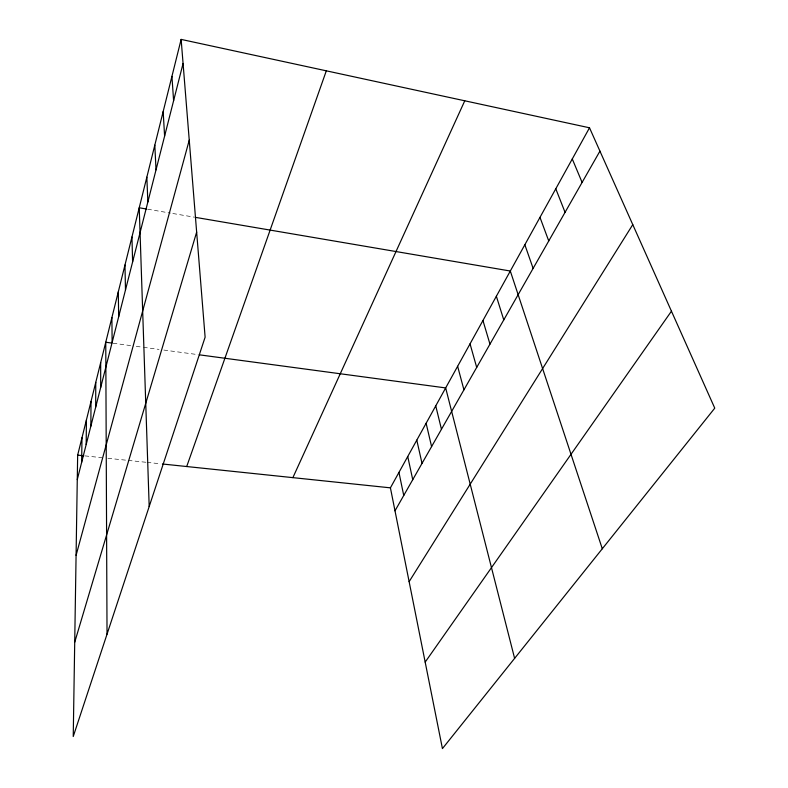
<?xml version="1.0" encoding="UTF-8"?>
<svg xmlns="http://www.w3.org/2000/svg" width="788" height="788" viewBox="0 0 788 788"><rect width="100%" height="100%" fill="white"/><g stroke="black" fill="none" stroke-linecap="round" stroke-linejoin="round"><path stroke-width="0.59" stroke-dasharray="3.94 2.96" d="M84.927 455.888L101.869 457.661M107.887 458.291L126.986 460.281M128.178 460.409L145.898 462.26M147.07 462.389L160.013 463.738M113.078 343.233L133.802 346.011M136.245 346.346L142.244 347.153M143.446 347.311L159.058 349.409M163.855 350.049L198.231 354.669M147.622 209.204L170.405 213.095M172.808 213.499L194.025 217.114"/><path stroke-width="1.18" d="M95.683 407.16L95.762 382.387M90.856 426.17L91.014 401.466M86.178 444.56L86.424 419.935M81.657 462.349L81.972 437.813M181.132 39.4L77.657 455.129L73.235 736.514L205.116 337.185L181.132 39.4L589.513 127.794L714.765 408.154L442.432 748.6L390.415 487.841L589.513 127.794M77.273 479.567L183.072 63.473M76.081 555.353L189.248 140.166M74.722 642.2L196.655 232.096M186.707 466.535L326.321 70.822M292.88 477.636L464.772 100.795M394.995 510.821L599.934 151.119M409.13 581.652L632.774 224.629M425.175 662.107L671.445 311.201M77.657 455.129L83.715 455.76M162.436 463.994L390.415 487.841M111.857 343.066L105.759 342.248L107.03 634.182M199.443 354.836L445.663 387.923L514.613 658.364M146.42 209.007L139.23 207.776L149.188 506.536M195.197 217.321L510.309 271.023L602.288 548.753M572.275 158.959L582.105 182.412M555.786 188.785L565.055 212.327M539.987 217.36L548.744 240.951M524.847 244.743L533.121 268.383M496.361 296.258L503.768 319.898M482.945 320.509L489.969 344.129M470.042 343.844L476.701 367.425M457.631 366.292L463.935 389.824M435.744 405.869L441.457 429.263M426.121 423.264L431.588 446.589M416.793 440.137L422.023 463.383M407.741 456.518L412.745 479.675M398.955 472.406L403.742 495.475M171.932 76.387L173.606 100.716M163.165 111.6L164.603 136.127M154.812 145.159L156.024 169.853M146.844 177.192L147.858 201.994M131.951 237.03L132.611 261.961M124.977 265.024L125.479 289.974M118.298 291.846L118.663 316.796M111.896 317.564L112.132 342.484M100.677 362.657L100.687 387.489"/></g></svg>
